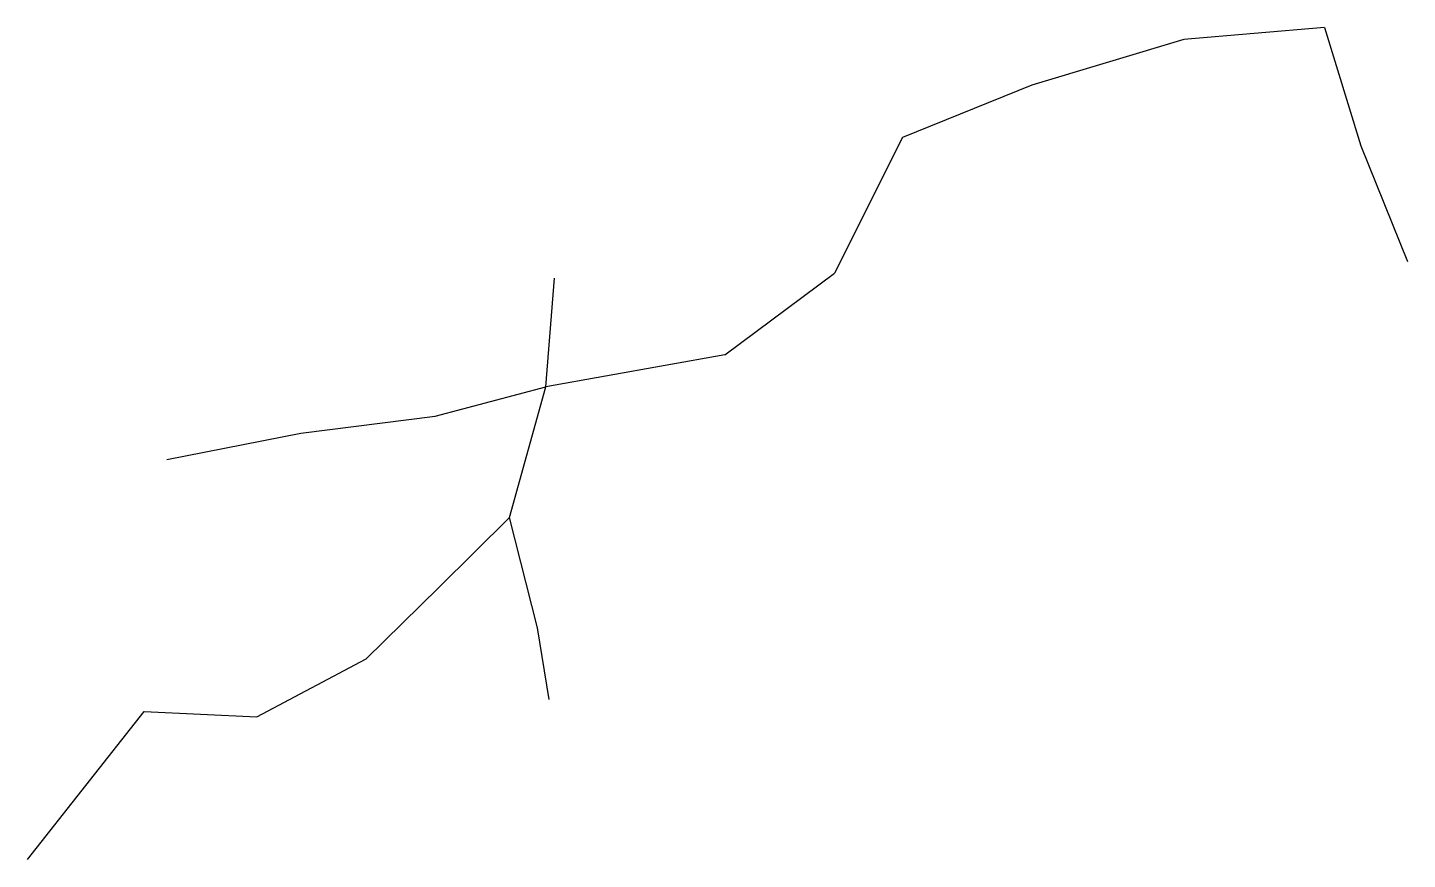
# Model space of a CAD drawing. Header units: millimetres. Extents: x 133 to 343, y 32 to 159.
import ezdxf

# ---------------------------------------------------------------- set-up
doc = ezdxf.new("R2010")
doc.units = ezdxf.units.MM
doc.layers.get('0').update_dxf_attribs({"linetype": 'CONTINUOUS'})

msp = doc.modelspace()

# ---------------------------------------------------------------- linework, layer by layer
for p, q in [((330.23, 158.88), (308.82, 157.08)), ((330.23, 158.88), (335.74, 140.88)), ((308.82, 157.08), (285.68, 150.1)), ((285.68, 150.1), (266, 142.13)), ((266, 142.13), (255.65, 121.49)), ((335.74, 140.88), (342.84, 123.3)), ((211.7, 104.2), (213.03, 120.73)), ((238.96, 109.05), (255.65, 121.49)), ((238.96, 109.05), (211.7, 104.2)), ((194.89, 99.75), (211.7, 104.2)), ((206.17, 84.3), (211.7, 104.2)), ((174.44, 97.16), (194.89, 99.75)), ((154.01, 93.15), (174.44, 97.16)), ((195.4, 73.67), (206.17, 84.3)), ((210.42, 67.53), (206.17, 84.3)), ((184.34, 62.78), (195.4, 73.67)), ((212.24, 56.6), (210.42, 67.53)), ((167.72, 53.94), (184.34, 62.78)), ((132.83, 32.26), (150.57, 54.78)), ((150.57, 54.78), (167.72, 53.94))]:
    msp.add_line(p, q)

doc.saveas('drawing.dxf')
